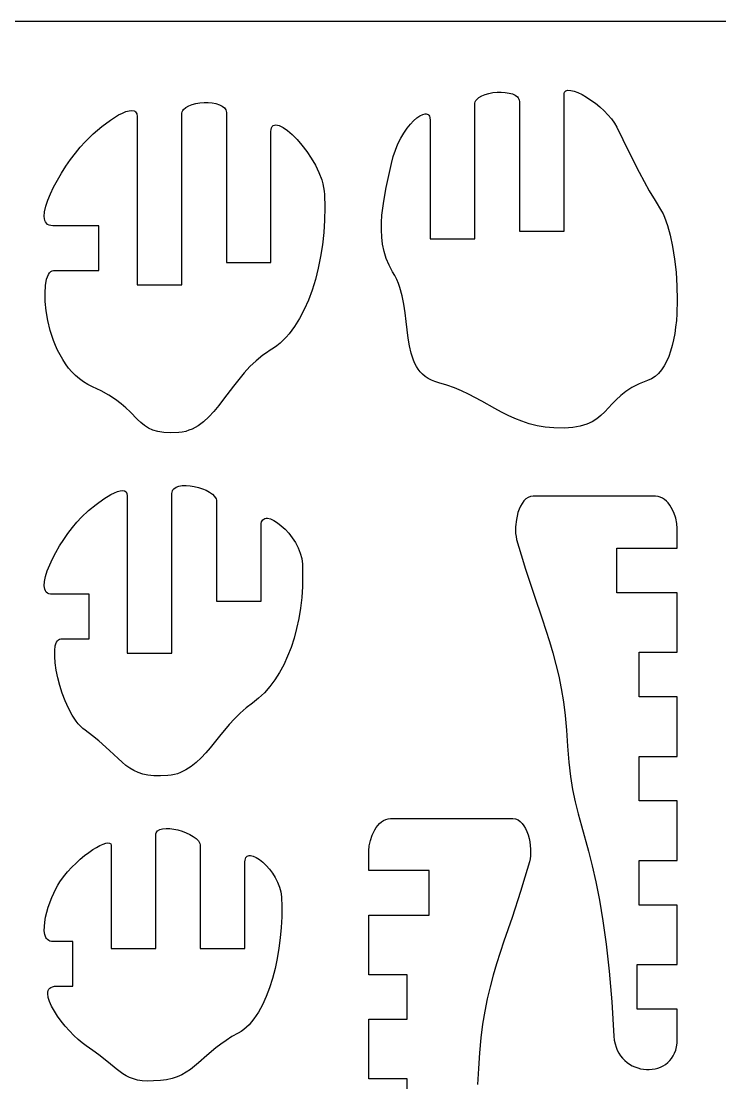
# Model space of a CAD drawing. Extents: x -1907 to 1907, y -3764 to 3764.
# Drawn here: x -154 to 411, y -1647 to -789 of the extents above; entities that cross this region are included whole.
import ezdxf

# ---------------------------------------------------------------- set-up
doc = ezdxf.new("R2010")
doc.units = 0
doc.header["$MEASUREMENT"] = 0
doc.layers.get('0').update_dxf_attribs({"linetype": 'CONTINUOUS'})

msp = doc.modelspace()

# ---------------------------------------------------------------- linework, layer by layer
for p, q in [((-1906.96, -788.91), (1906.96, -788.91)), ((215.98, -850.58), (218.28, -849.21)), ((218.28, -849.21), (221.01, -848.1)), ((221.01, -848.1), (224.06, -847.24)), ((224.06, -847.24), (227.32, -846.64)), ((227.32, -846.64), (230.68, -846.3)), ((230.68, -846.3), (234.04, -846.24)), ((234.04, -846.24), (237.3, -846.45)), ((237.3, -846.45), (240.34, -846.94)), ((240.34, -846.94), (243.07, -847.72)), ((243.07, -847.72), (245.38, -848.79)), ((245.38, -848.79), (247.16, -850.15)), ((284.76, -848.26), (284.86, -847.23)), ((284.76, -958.71), (284.76, -848.26)), ((284.86, -847.23), (285.15, -846.38)), ((285.15, -846.38), (285.61, -845.71)), ((285.61, -845.71), (286.24, -845.21)), ((286.24, -845.21), (287.02, -844.88)), ((287.02, -844.88), (287.95, -844.71)), ((287.95, -844.71), (290.2, -844.8)), ((290.2, -844.8), (292.9, -845.46)), ((292.9, -845.46), (295.96, -846.62)), ((295.96, -846.62), (299.29, -848.23)), ((299.29, -848.23), (302.82, -850.24)), ((-20.75, -858.54), (-18.45, -857.18)), ((-18.45, -857.18), (-15.72, -856.11)), ((-15.72, -856.11), (-12.67, -855.31)), ((-12.67, -855.31), (-9.42, -854.8)), ((-9.42, -854.8), (-6.05, -854.57)), ((-6.05, -854.57), (-2.69, -854.61)), ((-2.69, -854.61), (0.57, -854.93)), ((0.57, -854.93), (3.61, -855.53)), ((3.61, -855.53), (6.34, -856.4)), ((6.34, -856.4), (8.65, -857.54)), ((8.65, -857.54), (10.43, -858.96)), ((212.65, -856.13), (212.75, -855.06)), ((212.65, -964.72), (212.65, -856.13)), ((212.75, -855.06), (213.05, -854.04)), ((213.05, -854.04), (213.54, -853.09)), ((213.54, -853.09), (214.2, -852.19)), ((214.2, -852.19), (215.98, -850.58)), ((247.16, -850.15), (247.82, -850.94)), ((247.82, -850.94), (248.3, -851.81)), ((248.3, -851.81), (248.6, -852.76)), ((248.6, -852.76), (248.71, -853.78)), ((248.71, -853.78), (248.71, -958.71)), ((302.82, -850.24), (306.45, -852.6)), ((306.45, -852.6), (310.1, -855.26)), ((310.1, -855.26), (313.68, -858.17)), ((-81.72, -868.86), (-78.32, -866.63)), ((-78.32, -866.63), (-75.05, -864.71)), ((-75.05, -864.71), (-71.98, -863.15)), ((-71.98, -863.15), (-69.15, -862)), ((-69.15, -862), (-66.61, -861.28)), ((-66.61, -861.28), (-64.42, -861.06)), ((-64.42, -861.06), (-62.62, -861.36)), ((-62.62, -861.36), (-61.89, -861.73)), ((-61.89, -861.73), (-61.28, -862.24)), ((-61.28, -862.24), (-60.79, -862.91)), ((-60.79, -862.91), (-60.43, -863.74)), ((-60.43, -863.74), (-60.14, -865.91)), ((-60.14, -865.91), (-60.14, -1001.92)), ((-24.08, -864.31), (-23.98, -863.17)), ((-24.08, -1001.92), (-24.08, -864.31)), ((-23.98, -863.17), (-23.68, -862.1)), ((-23.68, -862.1), (-23.19, -861.1)), ((-23.19, -861.1), (-22.53, -860.18)), ((-22.53, -860.18), (-20.75, -858.54)), ((10.43, -858.96), (11.08, -859.77)), ((11.08, -859.77), (11.57, -860.64)), ((11.57, -860.64), (11.87, -861.59)), ((11.87, -861.59), (11.98, -862.6)), ((11.98, -862.6), (11.98, -983.89)), ((165.89, -867.03), (168.34, -865.32)), ((168.34, -865.32), (170.59, -864.22)), ((170.59, -864.22), (172.58, -863.77)), ((172.58, -863.77), (173.45, -863.8)), ((173.45, -863.8), (174.24, -864.01)), ((174.24, -864.01), (174.92, -864.39)), ((174.92, -864.39), (175.5, -864.96)), ((175.5, -864.96), (175.97, -865.72)), ((175.97, -865.72), (176.31, -866.68)), ((176.31, -866.68), (176.59, -869.19)), ((313.68, -858.17), (317.1, -861.27)), ((317.1, -861.27), (320.28, -864.52)), ((320.28, -864.52), (323.14, -867.86)), ((-95.68, -880.03), (-88.73, -874.08)), ((-88.73, -874.08), (-81.72, -868.86)), ((48.16, -876.43), (48.51, -875.05)), ((48.51, -875.05), (49.07, -874)), ((49.07, -874), (49.84, -873.26)), ((49.84, -873.26), (50.78, -872.83)), ((50.78, -872.83), (51.9, -872.69)), ((51.9, -872.69), (53.18, -872.83)), ((53.18, -872.83), (54.59, -873.24)), ((54.59, -873.24), (57.78, -874.79)), ((57.78, -874.79), (61.34, -877.25)), ((157.97, -875.47), (160.64, -872.15)), ((160.64, -872.15), (163.3, -869.32)), ((163.3, -869.32), (165.89, -867.03)), ((176.59, -869.19), (176.59, -964.72)), ((323.14, -867.86), (325.58, -871.24)), ((325.58, -871.24), (327.52, -874.61)), ((327.52, -874.61), (337.24, -894.42)), ((-102.15, -886.36), (-95.68, -880.03)), ((48.04, -878.15), (48.16, -876.43)), ((48.04, -983.89), (48.04, -878.15)), ((61.34, -877.25), (65.16, -880.52)), ((65.16, -880.52), (69.12, -884.48)), ((150.57, -888.1), (152.87, -883.49)), ((152.87, -883.49), (155.36, -879.27)), ((155.36, -879.27), (157.97, -875.47)), ((-109.98, -895.5), (-106.05, -890.69)), ((-106.05, -890.69), (-102.15, -886.36)), ((69.12, -884.48), (73.09, -889.05)), ((73.09, -889.05), (76.96, -894.11)), ((148.52, -893.07), (150.57, -888.1)), ((-117.63, -906.12), (-113.86, -900.68)), ((-113.86, -900.68), (-109.98, -895.5)), ((76.96, -894.11), (80.61, -899.56)), ((80.61, -899.56), (83.91, -905.3)), ((145.43, -903.93), (146.78, -898.36)), ((146.78, -898.36), (148.52, -893.07)), ((337.24, -894.42), (345.41, -910.81)), ((-121.21, -911.72), (-117.63, -906.12)), ((83.91, -905.3), (86.74, -911.22)), ((141.21, -923.28), (145.43, -903.93)), ((-127.53, -922.99), (-124.53, -917.38)), ((-124.53, -917.38), (-121.21, -911.72)), ((86.74, -911.22), (88.99, -917.24)), ((88.99, -917.24), (89.85, -920.24)), ((345.41, -910.81), (349.42, -918.43)), ((-130.12, -928.45), (-127.53, -922.99)), ((89.85, -920.24), (90.53, -923.23)), ((90.53, -923.23), (90.99, -926.19)), ((90.99, -926.19), (91.24, -929.1)), ((139.15, -934.26), (141.21, -923.28)), ((349.42, -918.43), (353.63, -926.05)), ((353.63, -926.05), (358.27, -933.95)), ((-133.84, -938.51), (-132.25, -933.66)), ((-132.25, -933.66), (-130.12, -928.45)), ((91.24, -929.1), (91.48, -939.41)), ((138.32, -939.97), (139.15, -934.26)), ((358.27, -933.95), (363.51, -942.42)), ((-135.12, -946.73), (-134.82, -942.9)), ((-134.82, -942.9), (-133.84, -938.51)), ((91.48, -939.41), (91.27, -949.63)), ((137.69, -945.76), (138.32, -939.97)), ((363.51, -942.42), (364.78, -944.66)), ((-134.99, -948.39), (-135.12, -946.73)), ((-134.66, -949.88), (-134.99, -948.39)), ((-134.13, -951.18), (-134.66, -949.88)), ((-133.39, -952.26), (-134.13, -951.18)), ((-132.42, -953.13), (-133.39, -952.26)), ((91.27, -949.63), (90.63, -959.71)), ((137.24, -957.5), (137.31, -951.62)), ((137.31, -951.62), (137.69, -945.76)), ((364.78, -944.66), (366.02, -947.35)), ((366.02, -947.35), (368.38, -953.94)), ((-131.22, -953.77), (-132.42, -953.13)), ((-129.77, -954.16), (-131.22, -953.77)), ((-128.08, -954.29), (-129.77, -954.16)), ((-91, -954.29), (-128.08, -954.29)), ((-91, -990.35), (-91, -954.29)), ((90.63, -959.71), (89.56, -969.59)), ((137.54, -963.37), (137.24, -957.5)), ((248.71, -958.71), (284.76, -958.71)), ((368.38, -953.94), (370.55, -961.94)), ((89.56, -969.59), (88.08, -979.23)), ((138.25, -969.21), (137.54, -963.37)), ((139.42, -974.97), (138.25, -969.21)), ((176.59, -964.72), (212.65, -964.72)), ((370.55, -961.94), (372.46, -971.1)), ((141.12, -980.62), (139.42, -974.97)), ((372.46, -971.1), (374.05, -981.16)), ((11.98, -983.89), (48.04, -983.89)), ((88.08, -979.23), (86.19, -988.58)), ((143.39, -986.12), (141.12, -980.62)), ((146.29, -991.45), (143.39, -986.12)), ((374.05, -981.16), (375.25, -991.87)), ((-132.55, -995.45), (-131.79, -993.68)), ((-131.79, -993.68), (-130.91, -992.26)), ((-130.91, -992.26), (-129.93, -991.22)), ((-129.93, -991.22), (-128.83, -990.57)), ((-128.83, -990.57), (-127.63, -990.35)), ((-127.63, -990.35), (-91, -990.35)), ((86.19, -988.58), (83.92, -997.58)), ((148.03, -994.51), (146.29, -991.45)), ((149.57, -997.65), (148.03, -994.51)), ((375.25, -991.87), (376, -1002.98)), ((-134.48, -1008.67), (-134.09, -1002.61)), ((-134.09, -1002.61), (-133.19, -997.54)), ((-133.19, -997.54), (-132.55, -995.45)), ((-60.14, -1001.92), (-24.08, -1001.92)), ((83.92, -997.58), (81.26, -1006.19)), ((150.92, -1000.86), (149.57, -997.65)), ((152.1, -1004.14), (150.92, -1000.86)), ((376, -1002.98), (376.24, -1014.24)), ((-134.32, -1015.53), (-134.48, -1008.67)), ((81.26, -1006.19), (78.23, -1014.36)), ((154, -1010.87), (152.1, -1004.14)), ((155.42, -1017.74), (154, -1010.87)), ((-133.59, -1023), (-134.32, -1015.53)), ((78.23, -1014.36), (74.83, -1022.04)), ((156.48, -1024.67), (155.42, -1017.74)), ((376.24, -1014.24), (375.91, -1025.39)), ((-132.25, -1030.86), (-133.59, -1023)), ((71.09, -1029.17), (67, -1035.71)), ((74.83, -1022.04), (71.09, -1029.17)), ((157.33, -1031.58), (156.48, -1024.67)), ((375.91, -1025.39), (375.5, -1030.85)), ((-130.27, -1038.94), (-132.25, -1030.86)), ((67, -1035.71), (62.59, -1041.6)), ((158.92, -1044.99), (157.33, -1031.58)), ((374.93, -1036.19), (374.19, -1041.38)), ((375.5, -1030.85), (374.93, -1036.19)), ((-127.63, -1047.01), (-130.27, -1038.94)), ((57.85, -1046.8), (55.37, -1049.13)), ((60.26, -1044.29), (57.85, -1046.8)), ((62.59, -1041.6), (60.26, -1044.29)), ((159.94, -1051.34), (158.92, -1044.99)), ((373.26, -1046.38), (372.14, -1051.17)), ((374.19, -1041.38), (373.26, -1046.38)), ((-126.05, -1050.99), (-127.63, -1047.01)), ((-124.3, -1054.89), (-126.05, -1050.99)), ((-122.37, -1058.69), (-124.3, -1054.89)), ((47.46, -1054.93), (44.42, -1056.84)), ((50.17, -1053.2), (47.46, -1054.93)), ((52.81, -1051.26), (50.17, -1053.2)), ((55.37, -1049.13), (52.81, -1051.26)), ((161.28, -1057.33), (159.94, -1051.34)), ((372.14, -1051.17), (370.82, -1055.71)), ((-120.25, -1062.38), (-122.37, -1058.69)), ((-117.95, -1065.91), (-120.25, -1062.38)), ((36.05, -1063.32), (31.01, -1068.14)), ((41.51, -1058.89), (36.05, -1063.32)), ((44.42, -1056.84), (41.51, -1058.89)), ((163.08, -1062.88), (161.28, -1057.33)), ((164.2, -1065.47), (163.08, -1062.88)), ((367.56, -1063.92), (365.6, -1067.53)), ((369.3, -1059.97), (367.56, -1063.92)), ((370.82, -1055.71), (369.3, -1059.97)), ((-115.45, -1069.27), (-117.95, -1065.91)), ((-112.76, -1072.43), (-115.45, -1069.27)), ((-109.87, -1075.37), (-112.76, -1072.43)), ((31.01, -1068.14), (26.32, -1073.24)), ((165.48, -1067.92), (164.2, -1065.47)), ((166.94, -1070.22), (165.48, -1067.92)), ((168.61, -1072.35), (166.94, -1070.22)), ((170.49, -1074.32), (168.61, -1072.35)), ((363.41, -1070.77), (360.98, -1073.6)), ((365.6, -1067.53), (363.41, -1070.77)), ((-106.78, -1078.06), (-109.87, -1075.37)), ((-103.49, -1080.47), (-106.78, -1078.06)), ((-99.99, -1082.59), (-103.49, -1080.47)), ((21.93, -1078.53), (17.75, -1083.91)), ((26.32, -1073.24), (21.93, -1078.53)), ((172.61, -1076.11), (170.49, -1074.32)), ((174.98, -1077.7), (172.61, -1076.11)), ((177.61, -1079.09), (174.98, -1077.7)), ((180.53, -1080.27), (177.61, -1079.09)), ((183.76, -1081.23), (180.53, -1080.27)), ((190.16, -1083.05), (183.76, -1081.23)), ((352.18, -1079.35), (345.4, -1082.08)), ((355.37, -1077.92), (352.18, -1079.35)), ((358.3, -1075.99), (355.37, -1077.92)), ((360.98, -1073.6), (358.3, -1075.99)), ((-96.27, -1084.39), (-99.99, -1082.59)), ((-89.04, -1087.76), (-96.27, -1084.39)), ((-82.86, -1091.19), (-89.04, -1087.76)), ((17.75, -1083.91), (9.81, -1094.55)), ((196.24, -1085.22), (190.16, -1083.05)), ((202.06, -1087.66), (196.24, -1085.22)), ((207.67, -1090.32), (202.06, -1087.66)), ((334.77, -1088.22), (330.58, -1091.51)), ((339.65, -1085.06), (334.77, -1088.22)), ((345.4, -1082.08), (339.65, -1085.06)), ((-77.59, -1094.65), (-82.86, -1091.19)), ((-73.08, -1098.09), (-77.59, -1094.65)), ((-69.19, -1101.46), (-73.08, -1098.09)), ((9.81, -1094.55), (5.9, -1099.62)), ((218.43, -1096.06), (207.67, -1090.32)), ((228.94, -1101.96), (218.43, -1096.06)), ((323.68, -1098.19), (317.66, -1104.62)), ((326.94, -1094.85), (323.68, -1098.19)), ((330.58, -1091.51), (326.94, -1094.85)), ((-65.78, -1104.72), (-69.19, -1101.46)), ((-59.82, -1110.73), (-65.78, -1104.72)), ((1.94, -1104.39), (-2.13, -1108.78)), ((5.9, -1099.62), (1.94, -1104.39)), ((234.23, -1104.82), (228.94, -1101.96)), ((239.6, -1107.55), (234.23, -1104.82)), ((317.66, -1104.62), (314.57, -1107.57)), ((-56.99, -1113.39), (-59.82, -1110.73)), ((-54.06, -1115.76), (-56.99, -1113.39)), ((-6.37, -1112.67), (-10.87, -1115.98)), ((-2.13, -1108.78), (-6.37, -1112.67)), ((245.1, -1110.07), (239.6, -1107.55)), ((250.8, -1112.34), (245.1, -1110.07)), ((256.73, -1114.29), (250.8, -1112.34)), ((262.95, -1115.87), (256.73, -1114.29)), ((303.07, -1114.67), (297.94, -1116.23)), ((307.44, -1112.66), (303.07, -1114.67)), ((311.22, -1110.28), (307.44, -1112.66)), ((314.57, -1107.57), (311.22, -1110.28)), ((-50.89, -1117.79), (-54.06, -1115.76)), ((-47.34, -1119.45), (-50.89, -1117.79)), ((-43.28, -1120.69), (-47.34, -1119.45)), ((-38.54, -1121.46), (-43.28, -1120.69)), ((-33, -1121.71), (-38.54, -1121.46)), ((-26.5, -1121.41), (-33, -1121.71)), ((-23.62, -1121.04), (-26.5, -1121.41)), ((-20.87, -1120.44), (-23.62, -1121.04)), ((-18.22, -1119.62), (-20.87, -1120.44)), ((-15.68, -1118.6), (-18.22, -1119.62)), ((-13.23, -1117.38), (-15.68, -1118.6)), ((-10.87, -1115.98), (-13.23, -1117.38)), ((269.5, -1117), (262.95, -1115.87)), ((276.44, -1117.65), (269.5, -1117)), ((284.79, -1117.79), (276.44, -1117.65)), ((291.9, -1117.29), (284.79, -1117.79)), ((297.94, -1116.23), (291.9, -1117.29)), ((-31.13, -1167.64), (-30.47, -1166.84)), ((-30.47, -1166.84), (-28.69, -1165.58)), ((-28.69, -1165.58), (-26.38, -1164.73)), ((-26.38, -1164.73), (-23.66, -1164.26)), ((-23.66, -1164.26), (-20.61, -1164.16)), ((-20.61, -1164.16), (-17.35, -1164.38)), ((-17.35, -1164.38), (-13.99, -1164.91)), ((-13.99, -1164.91), (-10.63, -1165.72)), ((-10.63, -1165.72), (-7.37, -1166.78)), ((-7.37, -1166.78), (-4.32, -1168.07)), ((-93.26, -1179.46), (-87.09, -1174.99)), ((-87.09, -1174.99), (-81.22, -1171.45)), ((-81.22, -1171.45), (-78.51, -1170.11)), ((-78.51, -1170.11), (-76.02, -1169.12)), ((-76.02, -1169.12), (-73.78, -1168.52)), ((-73.78, -1168.52), (-71.85, -1168.34)), ((-71.85, -1168.34), (-70.27, -1168.62)), ((-70.27, -1168.62), (-69.08, -1169.4)), ((-69.08, -1169.4), (-68.33, -1170.73)), ((-68.33, -1170.73), (-68.07, -1172.63)), ((-68.07, -1172.63), (-68.07, -1299.81)), ((-32.02, -1170.7), (-31.91, -1169.56)), ((-32.02, -1299.81), (-32.02, -1170.7)), ((-31.91, -1169.56), (-31.61, -1168.54)), ((-31.61, -1168.54), (-31.13, -1167.64)), ((-4.32, -1168.07), (-1.59, -1169.56)), ((-1.59, -1169.56), (0.71, -1171.23)), ((0.71, -1171.23), (2.49, -1173.05)), ((2.49, -1173.05), (3.63, -1174.98)), ((3.63, -1174.98), (3.94, -1175.99)), ((253.94, -1175.09), (252.33, -1176.71)), ((255.71, -1173.87), (253.94, -1175.09)), ((257.65, -1173.09), (255.71, -1173.87)), ((259.75, -1172.83), (257.65, -1173.09)), ((358.77, -1172.83), (259.75, -1172.83)), ((360.7, -1173), (358.77, -1172.83)), ((362.54, -1173.52), (360.7, -1173)), ((364.28, -1174.34), (362.54, -1173.52)), ((365.93, -1175.44), (364.28, -1174.34)), ((367.47, -1176.79), (365.93, -1175.44)), ((-99.37, -1184.53), (-93.26, -1179.46)), ((3.94, -1175.99), (4.04, -1177.02)), ((4.04, -1177.02), (4.04, -1257.74)), ((248.51, -1183.41), (247.58, -1186.09)), ((249.61, -1180.92), (248.51, -1183.41)), ((250.88, -1178.67), (249.61, -1180.92)), ((252.33, -1176.71), (250.88, -1178.67)), ((368.91, -1178.35), (367.47, -1176.79)), ((370.23, -1180.09), (368.91, -1178.35)), ((371.44, -1181.99), (370.23, -1180.09)), ((373.48, -1186.12), (371.44, -1181.99)), ((-108.72, -1193.84), (-105.05, -1189.9)), ((-105.05, -1189.9), (-99.37, -1184.53)), ((40.46, -1193.72), (40.89, -1192.7)), ((40.89, -1192.7), (41.48, -1191.89)), ((41.48, -1191.89), (42.21, -1191.3)), ((42.21, -1191.3), (43.07, -1190.92)), ((43.07, -1190.92), (44.06, -1190.73)), ((44.06, -1190.73), (45.14, -1190.74)), ((45.14, -1190.74), (47.59, -1191.28)), ((47.59, -1191.28), (50.34, -1192.5)), ((50.34, -1192.5), (53.28, -1194.32)), ((246.24, -1191.78), (245.6, -1197.57)), ((246.82, -1188.89), (246.24, -1191.78)), ((247.58, -1186.09), (246.82, -1188.89)), ((374.99, -1190.5), (373.48, -1186.12)), ((375.92, -1194.89), (374.99, -1190.5)), ((-115.97, -1202.96), (-112.38, -1198.23)), ((-112.38, -1198.23), (-108.72, -1193.84)), ((40.1, -1196.46), (40.19, -1194.97)), ((40.1, -1257.74), (40.1, -1196.46)), ((40.19, -1194.97), (40.46, -1193.72)), ((53.28, -1194.32), (56.32, -1196.69)), ((56.32, -1196.69), (59.38, -1199.54)), ((59.38, -1199.54), (62.36, -1202.81)), ((245.6, -1197.57), (245.55, -1200.37)), ((245.55, -1200.37), (245.68, -1203.04)), ((376.24, -1199.03), (375.92, -1194.89)), ((376.24, -1214.89), (376.24, -1199.03)), ((-122.69, -1213.07), (-119.43, -1207.94)), ((-119.43, -1207.94), (-115.97, -1202.96)), ((62.36, -1202.81), (65.17, -1206.45)), ((65.17, -1206.45), (67.71, -1210.38)), ((245.68, -1203.04), (245.99, -1205.52)), ((245.99, -1205.52), (246.49, -1207.76)), ((246.49, -1207.76), (250.06, -1220.16)), ((-128.42, -1223.41), (-125.71, -1218.26)), ((-125.71, -1218.26), (-122.69, -1213.07)), ((67.71, -1210.38), (69.9, -1214.55)), ((69.9, -1214.55), (71.64, -1218.9)), ((327.35, -1214.89), (376.24, -1214.89)), ((327.35, -1250.95), (327.35, -1214.89)), ((-130.75, -1228.43), (-128.42, -1223.41)), ((71.64, -1218.9), (72.83, -1223.36)), ((72.83, -1223.36), (73.39, -1227.87)), ((250.06, -1220.16), (253.61, -1231.73)), ((-134.05, -1237.67), (-132.65, -1233.21)), ((-132.65, -1233.21), (-130.75, -1228.43)), ((73.39, -1227.87), (73.61, -1236.99)), ((253.61, -1231.73), (260.53, -1252.82)), ((-135.12, -1245.22), (-134.89, -1241.71)), ((-134.89, -1241.71), (-134.05, -1237.67)), ((73.61, -1236.99), (73.42, -1245.97)), ((-134.98, -1246.76), (-135.12, -1245.22)), ((-134.66, -1248.13), (-134.98, -1246.76)), ((-134.16, -1249.32), (-134.66, -1248.13)), ((-133.47, -1250.32), (-134.16, -1249.32)), ((-132.57, -1251.12), (-133.47, -1250.32)), ((-131.47, -1251.7), (-132.57, -1251.12)), ((-130.15, -1252.07), (-131.47, -1251.7)), ((-128.61, -1252.19), (-130.15, -1252.07)), ((-98.93, -1252.19), (-128.61, -1252.19)), ((-98.93, -1288.25), (-98.93, -1252.19)), ((73.42, -1245.97), (72.83, -1254.78)), ((260.53, -1252.82), (267.06, -1272.05)), ((376.24, -1250.95), (327.35, -1250.95)), ((376.24, -1299.03), (376.24, -1250.95)), ((4.04, -1257.74), (40.1, -1257.74)), ((72.83, -1254.78), (71.85, -1263.38)), ((71.85, -1263.38), (70.49, -1271.75)), ((70.49, -1271.75), (68.76, -1279.85)), ((267.06, -1272.05), (273.02, -1290.4)), ((68.76, -1279.85), (66.67, -1287.67)), ((-126.69, -1297.7), (-126.2, -1293.79)), ((-126.2, -1293.79), (-125.77, -1292.18)), ((-125.77, -1292.18), (-125.22, -1290.81)), ((-125.22, -1290.81), (-124.55, -1289.72)), ((-124.55, -1289.72), (-123.75, -1288.91)), ((-123.75, -1288.91), (-122.82, -1288.42)), ((-122.82, -1288.42), (-121.76, -1288.25)), ((-121.76, -1288.25), (-98.93, -1288.25)), ((64.23, -1295.16), (61.44, -1302.31)), ((66.67, -1287.67), (64.23, -1295.16)), ((273.02, -1290.4), (275.74, -1299.56)), ((-126.71, -1302.39), (-126.69, -1297.7)), ((-126.3, -1307.7), (-126.71, -1302.39)), ((-68.07, -1299.81), (-32.02, -1299.81)), ((61.44, -1302.31), (58.32, -1309.07)), ((275.74, -1299.56), (278.24, -1308.87)), ((345.38, -1335.09), (345.38, -1299.03)), ((345.38, -1299.03), (376.24, -1299.03)), ((-125.46, -1313.49), (-126.3, -1307.7)), ((58.32, -1309.07), (54.87, -1315.43)), ((278.24, -1308.87), (280.52, -1318.46)), ((-124.22, -1319.61), (-125.46, -1313.49)), ((-122.59, -1325.89), (-124.22, -1319.61)), ((51.11, -1321.35), (47.04, -1326.8)), ((54.87, -1315.43), (51.11, -1321.35)), ((280.52, -1318.46), (282.54, -1328.45)), ((-120.6, -1332.21), (-122.59, -1325.89)), ((47.04, -1326.8), (42.67, -1331.76)), ((282.54, -1328.45), (284.29, -1338.97)), ((-118.27, -1338.39), (-120.6, -1332.21)), ((-115.61, -1344.29), (-118.27, -1338.39)), ((38.02, -1336.19), (33.09, -1340.07)), ((42.67, -1331.76), (38.02, -1336.19)), ((376.24, -1335.09), (345.38, -1335.09)), ((376.24, -1383.17), (376.24, -1335.09)), ((-112.65, -1349.76), (-115.61, -1344.29)), ((27.9, -1344.06), (23.09, -1348.35)), ((33.09, -1340.07), (27.9, -1344.06)), ((284.29, -1338.97), (285.74, -1350.14)), ((-109.4, -1354.65), (-112.65, -1349.76)), ((-107.68, -1356.83), (-109.4, -1354.65)), ((18.59, -1352.85), (14.36, -1357.5)), ((23.09, -1348.35), (18.59, -1352.85)), ((285.74, -1350.14), (286.87, -1362.09)), ((-105.89, -1358.81), (-107.68, -1356.83)), ((-104.04, -1360.56), (-105.89, -1358.81)), ((-102.13, -1362.08), (-104.04, -1360.56)), ((-96.24, -1366.47), (-102.13, -1362.08)), ((14.36, -1357.5), (6.47, -1366.96)), ((286.87, -1362.09), (287.66, -1374.94)), ((-91.06, -1370.65), (-96.24, -1366.47)), ((-82.42, -1378.31), (-91.06, -1370.65)), ((6.47, -1366.96), (-1.01, -1376.15)), ((-75.37, -1384.95), (-82.42, -1378.31)), ((-4.72, -1380.46), (-8.49, -1384.49)), ((-1.01, -1376.15), (-4.72, -1380.46)), ((287.66, -1374.94), (288.53, -1387.83)), ((-72.18, -1387.85), (-75.37, -1384.95)), ((-69.09, -1390.44), (-72.18, -1387.85)), ((-12.36, -1388.17), (-16.4, -1391.42)), ((-8.49, -1384.49), (-12.36, -1388.17)), ((288.53, -1387.83), (289.88, -1399.4)), ((345.38, -1419.23), (345.38, -1383.17)), ((345.38, -1383.17), (376.24, -1383.17)), ((-65.99, -1392.73), (-69.09, -1390.44)), ((-62.77, -1394.68), (-65.99, -1392.73)), ((-59.33, -1396.29), (-62.77, -1394.68)), ((-55.57, -1397.55), (-59.33, -1396.29)), ((-51.38, -1398.43), (-55.57, -1397.55)), ((-46.67, -1398.93), (-51.38, -1398.43)), ((-35.25, -1398.71), (-41.33, -1399.03)), ((-32.59, -1398.39), (-35.25, -1398.71)), ((-30.03, -1397.89), (-32.59, -1398.39)), ((-27.56, -1397.2), (-30.03, -1397.89)), ((-25.18, -1396.35), (-27.56, -1397.2)), ((-20.66, -1394.17), (-25.18, -1396.35)), ((-16.4, -1391.42), (-20.66, -1394.17)), ((-41.33, -1399.03), (-46.67, -1398.93)), ((289.88, -1399.4), (291.63, -1410)), ((291.63, -1410), (293.74, -1419.96)), ((293.74, -1419.96), (296.14, -1429.6)), ((376.24, -1419.23), (345.38, -1419.23)), ((376.24, -1467.31), (376.24, -1419.23)), ((296.14, -1429.6), (298.77, -1439.25)), ((-39.49, -1441.74), (-36.76, -1441.47)), ((-36.76, -1441.47), (-33.71, -1441.55)), ((-33.71, -1441.55), (-30.46, -1441.96)), ((131.86, -1442.61), (133.06, -1440.72)), ((133.06, -1440.72), (134.39, -1438.97)), ((134.39, -1438.97), (135.82, -1437.41)), ((135.82, -1437.41), (137.37, -1436.07)), ((137.37, -1436.07), (139.02, -1434.97)), ((139.02, -1434.97), (140.76, -1434.15)), ((140.76, -1434.15), (142.6, -1433.63)), ((142.6, -1433.63), (144.52, -1433.45)), ((144.52, -1433.45), (243.54, -1433.45)), ((243.54, -1433.45), (245.65, -1433.72)), ((245.65, -1433.72), (247.59, -1434.49)), ((247.59, -1434.49), (249.36, -1435.71)), ((249.36, -1435.71), (250.97, -1437.33)), ((250.97, -1437.33), (252.41, -1439.29)), ((252.41, -1439.29), (253.68, -1441.55)), ((253.68, -1441.55), (254.79, -1444.04)), ((298.77, -1439.25), (304.5, -1459.94)), ((-45.12, -1446.97), (-45.02, -1445.91)), ((-45.12, -1538.46), (-45.12, -1446.97)), ((-45.02, -1445.91), (-44.72, -1444.98)), ((-44.72, -1444.98), (-44.23, -1444.17)), ((-44.23, -1444.17), (-43.57, -1443.47)), ((-43.57, -1443.47), (-41.79, -1442.4)), ((-41.79, -1442.4), (-39.49, -1441.74)), ((-30.46, -1441.96), (-27.09, -1442.67)), ((-27.09, -1442.67), (-23.73, -1443.65)), ((-23.73, -1443.65), (-20.47, -1444.87)), ((-20.47, -1444.87), (-17.43, -1446.3)), ((-17.43, -1446.3), (-14.7, -1447.92)), ((-14.7, -1447.92), (-12.39, -1449.69)), ((-12.39, -1449.69), (-10.61, -1451.59)), ((128.31, -1451.13), (129.82, -1446.75)), ((129.82, -1446.75), (131.86, -1442.61)), ((254.79, -1444.04), (255.72, -1446.71)), ((255.72, -1446.71), (256.48, -1449.52)), ((256.48, -1449.52), (257.06, -1452.4)), ((-99.22, -1460.81), (-95.99, -1458.59)), ((-95.99, -1458.59), (-92.95, -1456.73)), ((-92.95, -1456.73), (-90.14, -1455.23)), ((-90.14, -1455.23), (-87.62, -1454.13)), ((-87.62, -1454.13), (-85.44, -1453.44)), ((-85.44, -1453.44), (-83.66, -1453.17)), ((-83.66, -1453.17), (-82.31, -1453.34)), ((-82.31, -1453.34), (-81.47, -1453.98)), ((-81.47, -1453.98), (-81.18, -1455.1)), ((-81.18, -1455.1), (-81.18, -1538.46)), ((-10.61, -1451.59), (-9.47, -1453.58)), ((-9.47, -1453.58), (-9.17, -1454.61)), ((-9.17, -1454.61), (-9.06, -1455.65)), ((-9.06, -1455.65), (-9.06, -1538.46)), ((127.06, -1459.65), (127.38, -1455.51)), ((127.38, -1455.51), (128.31, -1451.13)), ((257.06, -1452.4), (257.69, -1458.19)), ((257.69, -1458.19), (257.75, -1461)), ((-109.48, -1469.39), (-106.02, -1466.23)), ((-106.02, -1466.23), (-102.58, -1463.36)), ((-102.58, -1463.36), (-99.22, -1460.81)), ((26.99, -1468.44), (27.08, -1467.09)), ((27.08, -1467.09), (27.32, -1465.96)), ((27.32, -1465.96), (27.7, -1465.04)), ((27.7, -1465.04), (28.22, -1464.32)), ((28.22, -1464.32), (28.87, -1463.8)), ((28.87, -1463.8), (29.63, -1463.46)), ((29.63, -1463.46), (30.5, -1463.31)), ((30.5, -1463.31), (31.46, -1463.32)), ((31.46, -1463.32), (33.63, -1463.85)), ((33.63, -1463.85), (36.06, -1464.98)), ((36.06, -1464.98), (38.67, -1466.66)), ((38.67, -1466.66), (41.37, -1468.83)), ((127.06, -1475.52), (127.06, -1459.65)), ((257.31, -1466.14), (256.81, -1468.38)), ((257.62, -1463.66), (257.31, -1466.14)), ((257.75, -1461), (257.62, -1463.66)), ((304.5, -1459.94), (307.48, -1471.63)), ((345.38, -1503.37), (345.38, -1467.31)), ((345.38, -1467.31), (376.24, -1467.31)), ((-116.28, -1476.54), (-112.92, -1472.84)), ((-112.92, -1472.84), (-109.48, -1469.39)), ((26.99, -1538.46), (26.99, -1468.44)), ((41.37, -1468.83), (44.08, -1471.43)), ((44.08, -1471.43), (46.73, -1474.4)), ((46.73, -1474.4), (49.22, -1477.69)), ((175.95, -1475.52), (127.06, -1475.52)), ((175.95, -1511.58), (175.95, -1475.52)), ((256.81, -1468.38), (253.23, -1480.79)), ((307.48, -1471.63), (310.47, -1484.66)), ((-122.56, -1484.66), (-119.51, -1480.49)), ((-119.51, -1480.49), (-116.28, -1476.54)), ((49.22, -1477.69), (51.48, -1481.23)), ((51.48, -1481.23), (53.43, -1484.97)), ((253.23, -1480.79), (249.68, -1492.35)), ((-128.99, -1497.24), (-125.76, -1490.16)), ((-125.76, -1490.16), (-124.13, -1487.17)), ((-124.13, -1487.17), (-122.56, -1484.66)), ((53.43, -1484.97), (54.98, -1488.85)), ((54.98, -1488.85), (56.05, -1492.81)), ((56.05, -1492.81), (56.55, -1496.79)), ((249.68, -1492.35), (242.77, -1513.45)), ((310.47, -1484.66), (313.39, -1499.36)), ((-131.86, -1505.17), (-128.99, -1497.24)), ((56.55, -1496.79), (56.79, -1504.8)), ((313.39, -1499.36), (316.2, -1516.06)), ((-134, -1513.26), (-133.04, -1509.24)), ((-133.04, -1509.24), (-131.86, -1505.17)), ((56.79, -1504.8), (56.69, -1513.03)), ((376.24, -1503.37), (345.38, -1503.37)), ((376.24, -1551.45), (376.24, -1503.37)), ((-135.06, -1520.79), (-134.69, -1517.14)), ((-134.69, -1517.14), (-134, -1513.26)), ((56.69, -1513.03), (56.27, -1521.4)), ((127.06, -1511.58), (175.95, -1511.58)), ((127.06, -1559.66), (127.06, -1511.58)), ((242.77, -1513.45), (236.24, -1532.67)), ((316.2, -1516.06), (318.83, -1535.1)), ((-135.07, -1524.12), (-135.06, -1520.79)), ((-134.67, -1527.05), (-135.07, -1524.12)), ((-133.81, -1529.48), (-134.67, -1527.05)), ((56.27, -1521.4), (55.52, -1529.84)), ((-133.19, -1530.48), (-133.81, -1529.48)), ((-132.44, -1531.32), (-133.19, -1530.48)), ((-131.56, -1532), (-132.44, -1531.32)), ((-130.53, -1532.49), (-131.56, -1532)), ((-129.36, -1532.8), (-130.53, -1532.49)), ((-128.03, -1532.9), (-129.36, -1532.8)), ((-112.04, -1532.9), (-128.03, -1532.9)), ((-112.04, -1568.96), (-112.04, -1532.9)), ((55.52, -1529.84), (54.45, -1538.26)), ((236.24, -1532.67), (230.27, -1551.02)), ((318.83, -1535.1), (321.23, -1556.8)), ((-81.18, -1538.46), (-45.12, -1538.46)), ((-9.06, -1538.46), (26.99, -1538.46)), ((54.45, -1538.26), (53.05, -1546.58)), ((53.05, -1546.58), (51.33, -1554.73)), ((230.27, -1551.02), (227.56, -1560.18)), ((343.72, -1587.5), (343.72, -1551.45)), ((343.72, -1551.45), (376.24, -1551.45)), ((51.33, -1554.73), (49.29, -1562.62)), ((157.92, -1559.66), (127.06, -1559.66)), ((157.92, -1595.71), (157.92, -1559.66)), ((227.56, -1560.18), (225.05, -1569.49)), ((321.23, -1556.8), (323.33, -1581.49)), ((-130.69, -1570.6), (-129.7, -1569.9)), ((-129.7, -1569.9), (-128.47, -1569.39)), ((-128.47, -1569.39), (-126.97, -1569.07)), ((-126.97, -1569.07), (-125.2, -1568.96)), ((-125.2, -1568.96), (-112.04, -1568.96)), ((46.92, -1570.17), (44.24, -1577.31)), ((49.29, -1562.62), (46.92, -1570.17)), ((225.05, -1569.49), (222.78, -1579.08)), ((-132.34, -1575.01), (-132.25, -1573.69)), ((-131.94, -1578.01), (-132.34, -1575.01)), ((-132.25, -1573.69), (-131.95, -1572.5)), ((-131.95, -1572.5), (-131.43, -1571.47)), ((-130.86, -1581.42), (-131.94, -1578.01)), ((-131.43, -1571.47), (-130.69, -1570.6)), ((44.24, -1577.31), (41.24, -1583.95)), ((-129.16, -1585.15), (-130.86, -1581.42)), ((-126.95, -1589.09), (-129.16, -1585.15)), ((41.24, -1583.95), (37.92, -1590.01)), ((222.78, -1579.08), (220.75, -1589.08)), ((323.33, -1581.49), (325.09, -1609.5)), ((376.24, -1587.5), (343.72, -1587.5)), ((376.24, -1612), (376.24, -1587.5)), ((-124.32, -1593.16), (-126.95, -1589.09)), ((-121.34, -1597.26), (-124.32, -1593.16)), ((34.28, -1595.41), (32.34, -1597.84)), ((37.92, -1590.01), (34.28, -1595.41)), ((127.06, -1643.79), (127.06, -1595.71)), ((127.06, -1595.71), (157.92, -1595.71)), ((220.75, -1589.08), (219.01, -1599.6)), ((-118.11, -1601.29), (-121.34, -1597.26)), ((-114.73, -1605.16), (-118.11, -1601.29)), ((26.07, -1603.93), (23.82, -1605.52)), ((28.24, -1602.11), (26.07, -1603.93)), ((30.33, -1600.08), (28.24, -1602.11)), ((32.34, -1597.84), (30.33, -1600.08)), ((219.01, -1599.6), (217.56, -1610.77)), ((-111.27, -1608.78), (-114.73, -1605.16)), ((-107.82, -1612.04), (-111.27, -1608.78)), ((-104.48, -1614.87), (-107.82, -1612.04)), ((11.7, -1612.74), (7.4, -1615.8)), ((16.37, -1609.75), (11.7, -1612.74)), ((21.49, -1606.88), (16.37, -1609.75)), ((23.82, -1605.52), (21.49, -1606.88)), ((217.56, -1610.77), (216.43, -1622.72)), ((325.09, -1609.5), (325.39, -1612.6)), ((325.39, -1612.6), (325.96, -1615.51)), ((376.1, -1615.09), (376.24, -1612)), ((-101.33, -1617.15), (-104.48, -1614.87)), ((-95.86, -1620.88), (-101.33, -1617.15)), ((-91.09, -1624.36), (-95.86, -1620.88)), ((3.44, -1618.91), (-3.78, -1625.07)), ((7.4, -1615.8), (3.44, -1618.91)), ((325.96, -1615.51), (326.76, -1618.23)), ((326.76, -1618.23), (327.8, -1620.77)), ((327.8, -1620.77), (329.04, -1623.12)), ((374.12, -1623.08), (375.02, -1620.63)), ((375.02, -1620.63), (375.69, -1617.97)), ((375.69, -1617.97), (376.1, -1615.09)), ((-83.28, -1630.55), (-91.09, -1624.36)), ((-3.78, -1625.07), (-10.43, -1630.94)), ((216.43, -1622.72), (215.64, -1635.57)), ((329.04, -1623.12), (330.47, -1625.28)), ((330.47, -1625.28), (332.07, -1627.25)), ((332.07, -1627.25), (333.83, -1629.03)), ((333.83, -1629.03), (335.73, -1630.62)), ((368.5, -1630.78), (370.17, -1629.17)), ((370.17, -1629.17), (371.67, -1627.35)), ((371.67, -1627.35), (372.99, -1625.32)), ((372.99, -1625.32), (374.12, -1623.08)), ((-77.07, -1635.72), (-83.28, -1630.55)), ((-71.64, -1639.83), (-77.07, -1635.72)), ((-20.43, -1638.51), (-24.01, -1640.55)), ((-17.01, -1636.2), (-20.43, -1638.51)), ((-13.7, -1633.67), (-17.01, -1636.2)), ((-10.43, -1630.94), (-13.7, -1633.67)), ((215.64, -1635.57), (214.76, -1648.45)), ((335.73, -1630.62), (337.74, -1632.02)), ((337.74, -1632.02), (339.86, -1633.22)), ((339.86, -1633.22), (342.05, -1634.23)), ((342.05, -1634.23), (344.32, -1635.04)), ((344.32, -1635.04), (346.63, -1635.66)), ((346.63, -1635.66), (348.98, -1636.08)), ((348.98, -1636.08), (351.33, -1636.3)), ((351.33, -1636.3), (353.68, -1636.32)), ((353.68, -1636.32), (356.01, -1636.14)), ((356.01, -1636.14), (358.3, -1635.75)), ((358.3, -1635.75), (360.52, -1635.17)), ((360.52, -1635.17), (362.68, -1634.38)), ((362.68, -1634.38), (364.73, -1633.39)), ((364.73, -1633.39), (366.68, -1632.19)), ((366.68, -1632.19), (368.5, -1630.78)), ((-68.95, -1641.49), (-71.64, -1639.83)), ((-66.16, -1642.87), (-68.95, -1641.49)), ((-63.14, -1643.98), (-66.16, -1642.87)), ((-59.8, -1644.81), (-63.14, -1643.98)), ((-56.04, -1645.36), (-59.8, -1644.81)), ((-51.76, -1645.63), (-56.04, -1645.36)), ((-46.84, -1645.61), (-51.76, -1645.63)), ((-41.19, -1645.31), (-46.84, -1645.61)), ((-36.34, -1644.71), (-41.19, -1645.31)), ((-31.91, -1643.69), (-36.34, -1644.71)), ((-27.81, -1642.29), (-31.91, -1643.69)), ((-24.01, -1640.55), (-27.81, -1642.29)), ((157.92, -1643.79), (127.06, -1643.79)), ((157.92, -1679.85), (157.92, -1643.79))]:
    msp.add_line(p, q)

doc.saveas('drawing.dxf')
